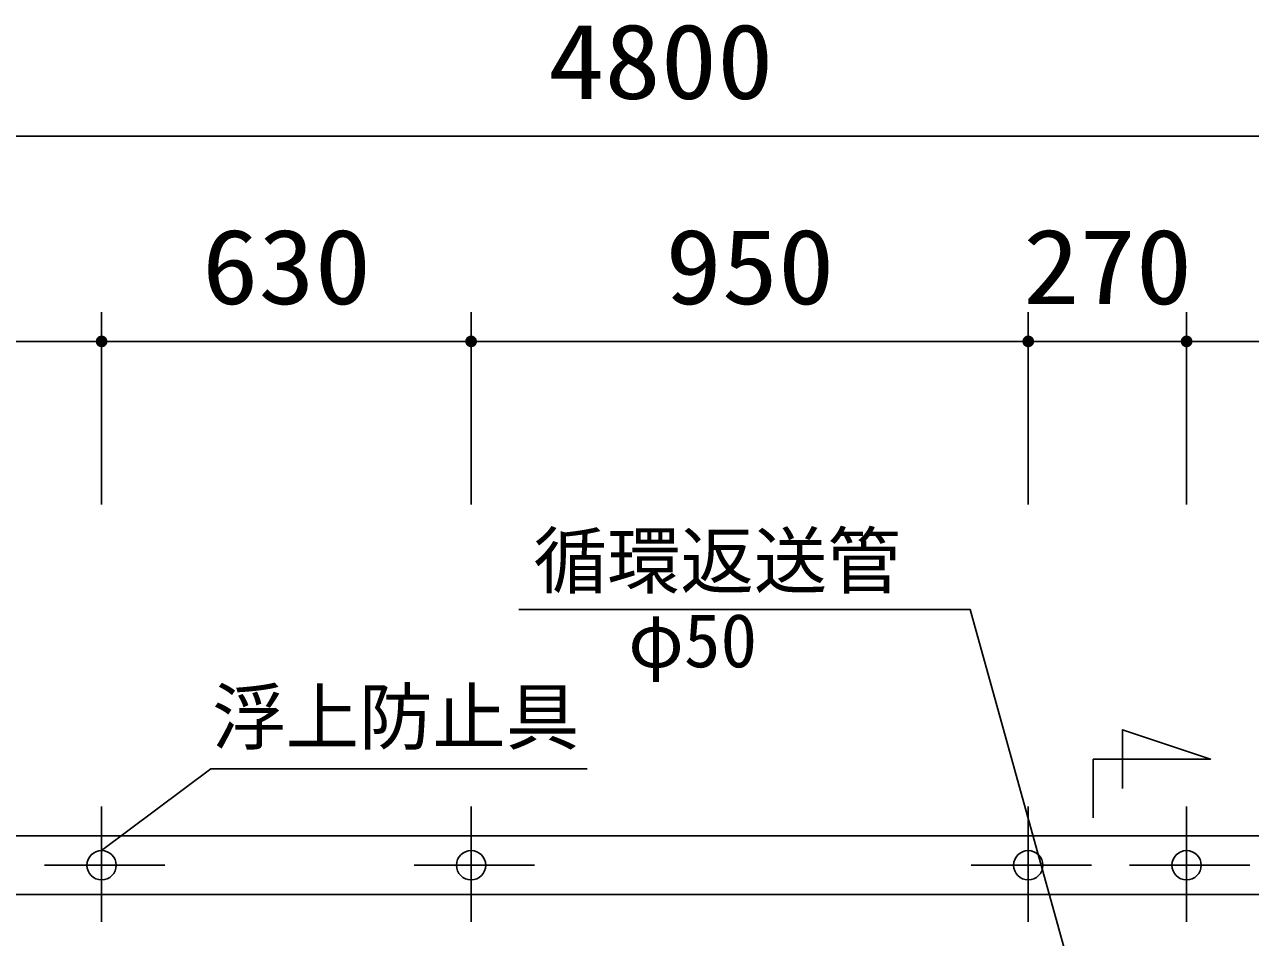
# Model space of a CAD drawing. Units: millimetres, scale not verified. Extents: x -14850 to 14850, y -10500 to 10500.
# Drawn here: x -9007 to -6917, y 2405 to 3962 of the extents above; entities that cross this region are included whole.
import ezdxf
from ezdxf.enums import TextEntityAlignment as Align

# ---------------------------------------------------------------- set-up
doc = ezdxf.new("R2010")
doc.units = ezdxf.units.MM
doc.header["$LTSCALE"] = 50
for name, color, linetype, lineweight in [('0-1_躯体', 3, 'Continuous', 25), ('0-4_製作', 5, 'Continuous', 25), ('0-6_文字', 5, 'Continuous', 25)]:
    doc.layers.add(name, color=color, linetype=linetype, lineweight=lineweight)
doc.styles.add('ＭＳ ゴシック', font='')
doc.styles.get('ＭＳ ゴシック').set_extended_font_data('MS Gothic')

msp = doc.modelspace()

# ---------------------------------------------------------------- linework, layer by layer
at = {"layer": '0-1_躯体'}
for p, q in [((-7185.06, 2609.24), (-7185.06, 2709.24)), ((-6630.87, 2478.11), (-9617.52, 2478.11))]:
    msp.add_line(p, q, dxfattribs=at)
at = {"layer": '0-1_躯体', "color": 2}
msp.add_line((-5520.87, 2578.11), (-10320.87, 2578.11), dxfattribs=at)
at = {"layer": '0-1_躯体'}
for points in [[(-6938.76, 1320.49), (-7394.68, 2964.16), (-8164.26, 2964.16)], [(-7185.06, 2709.24), (-6985.06, 2709.24), (-7135.06, 2759.24), (-7135.06, 2659.24)]]:
    msp.add_lwpolyline(points, dxfattribs=at)
at = {"layer": '0-4_製作', "color": 2}
for p, q in [((-10320.87, 3771.36), (-5520.87, 3771.36)), ((-8875.87, 3471.36), (-8875.87, 3143.54)), ((-8245.87, 3471.36), (-8245.87, 3143.54)), ((-7295.87, 3471.36), (-7295.87, 3143.54)), ((-7025.87, 3471.36), (-7025.87, 3143.54)), ((-10320.87, 3421.36), (-8875.87, 3421.36)), ((-8875.87, 3421.36), (-8245.87, 3421.36)), ((-8245.87, 3421.36), (-7295.87, 3421.36)), ((-7295.87, 3421.36), (-7025.87, 3421.36)), ((-7025.87, 3421.36), (-5520.87, 3421.36))]:
    msp.add_line(p, q, dxfattribs=at)
at = {"layer": '0-4_製作'}
for points in [[(-8882.72, 3428.65), (-8885.87, 3421.36), (-8883.58, 3427.73)], [(-8882.72, 3428.65), (-8875.87, 3421.36), (-8885.87, 3421.36)], [(-8881.75, 3429.45), (-8875.87, 3421.36), (-8882.72, 3428.65)], [(-8880.69, 3430.12), (-8875.87, 3421.36), (-8881.75, 3429.45)], [(-8879.55, 3430.66), (-8875.87, 3421.36), (-8880.69, 3430.12)], [(-8878.36, 3431.05), (-8875.87, 3421.36), (-8879.55, 3430.66)], [(-8877.13, 3431.28), (-8875.87, 3421.36), (-8878.36, 3431.05)], [(-8875.87, 3431.36), (-8875.87, 3421.36), (-8877.13, 3431.28)], [(-8875.24, 3431.34), (-8875.87, 3421.36), (-8875.87, 3431.36)], [(-8874, 3431.18), (-8875.87, 3421.36), (-8875.24, 3431.34)], [(-8872.78, 3430.87), (-8875.87, 3421.36), (-8874, 3431.18)], [(-8871.61, 3430.41), (-8875.87, 3421.36), (-8872.78, 3430.87)], [(-8871.61, 3430.41), (-8865.87, 3421.36), (-8875.87, 3421.36)], [(-8870.51, 3429.8), (-8865.87, 3421.36), (-8871.61, 3430.41)], [(-8869.5, 3429.07), (-8865.87, 3421.36), (-8870.51, 3429.8)], [(-8868.58, 3428.21), (-8865.87, 3421.36), (-8869.5, 3429.07)], [(-8252.72, 3428.65), (-8255.87, 3421.36), (-8255.85, 3421.99)], [(-8252.72, 3428.65), (-8245.87, 3421.36), (-8255.87, 3421.36)], [(-8252.72, 3428.65), (-8255.85, 3421.99), (-8253.58, 3427.73)], [(-8251.75, 3429.45), (-8245.87, 3421.36), (-8252.72, 3428.65)], [(-8250.69, 3430.12), (-8245.87, 3421.36), (-8251.75, 3429.45)], [(-8249.55, 3430.66), (-8245.87, 3421.36), (-8250.69, 3430.12)], [(-8248.36, 3431.05), (-8245.87, 3421.36), (-8249.55, 3430.66)], [(-8247.13, 3431.28), (-8245.87, 3421.36), (-8248.36, 3431.05)], [(-8245.87, 3431.36), (-8245.87, 3421.36), (-8247.13, 3431.28)], [(-8245.24, 3431.34), (-8245.87, 3421.36), (-8245.87, 3431.36)], [(-8244, 3431.18), (-8245.87, 3421.36), (-8245.24, 3431.34)], [(-8242.78, 3430.87), (-8245.87, 3421.36), (-8244, 3431.18)], [(-8241.61, 3430.41), (-8245.87, 3421.36), (-8242.78, 3430.87)], [(-8241.61, 3430.41), (-8235.87, 3421.36), (-8245.87, 3421.36)], [(-8240.51, 3429.8), (-8235.87, 3421.36), (-8241.61, 3430.41)], [(-8239.5, 3429.07), (-8235.87, 3421.36), (-8240.51, 3429.8)], [(-8238.58, 3428.21), (-8235.87, 3421.36), (-8239.5, 3429.07)], [(-7301.75, 3429.45), (-7305.87, 3421.36), (-7302.72, 3428.65)], [(-7301.75, 3429.45), (-7295.87, 3421.36), (-7305.87, 3421.36)], [(-7302.72, 3428.65), (-7305.87, 3421.36), (-7305.85, 3421.99)], [(-7302.72, 3428.65), (-7305.85, 3421.99), (-7303.58, 3427.73)], [(-7300.69, 3430.12), (-7295.87, 3421.36), (-7301.75, 3429.45)], [(-7299.55, 3430.66), (-7295.87, 3421.36), (-7300.69, 3430.12)], [(-7298.36, 3431.05), (-7295.87, 3421.36), (-7299.55, 3430.66)], [(-7297.13, 3431.28), (-7295.87, 3421.36), (-7298.36, 3431.05)], [(-7295.87, 3431.36), (-7295.87, 3421.36), (-7297.13, 3431.28)], [(-7295.24, 3431.34), (-7295.87, 3421.36), (-7295.87, 3431.36)], [(-7294, 3431.18), (-7295.87, 3421.36), (-7295.24, 3431.34)], [(-7292.78, 3430.87), (-7295.87, 3421.36), (-7294, 3431.18)], [(-7291.61, 3430.41), (-7295.87, 3421.36), (-7292.78, 3430.87)], [(-7291.61, 3430.41), (-7285.87, 3421.36), (-7295.87, 3421.36)], [(-7290.51, 3429.8), (-7285.87, 3421.36), (-7291.61, 3430.41)], [(-7289.5, 3429.07), (-7285.87, 3421.36), (-7290.51, 3429.8)], [(-7288.58, 3428.21), (-7285.87, 3421.36), (-7289.5, 3429.07)], [(-7031.75, 3429.45), (-7035.87, 3421.36), (-7035.85, 3421.99)], [(-7031.75, 3429.45), (-7025.87, 3421.36), (-7035.87, 3421.36)], [(-7031.75, 3429.45), (-7035.85, 3421.99), (-7032.72, 3428.65)], [(-7032.72, 3428.65), (-7035.85, 3421.99), (-7035.7, 3423.23)], [(-7032.72, 3428.65), (-7035.7, 3423.23), (-7033.58, 3427.73)], [(-7030.69, 3430.12), (-7025.87, 3421.36), (-7031.75, 3429.45)], [(-7029.55, 3430.66), (-7025.87, 3421.36), (-7030.69, 3430.12)], [(-7028.36, 3431.05), (-7025.87, 3421.36), (-7029.55, 3430.66)], [(-7027.13, 3431.28), (-7025.87, 3421.36), (-7028.36, 3431.05)], [(-7025.87, 3431.36), (-7025.87, 3421.36), (-7027.13, 3431.28)], [(-7025.24, 3431.34), (-7025.87, 3421.36), (-7025.87, 3431.36)], [(-7024, 3431.18), (-7025.87, 3421.36), (-7025.24, 3431.34)], [(-7022.78, 3430.87), (-7025.87, 3421.36), (-7024, 3431.18)], [(-7021.61, 3430.41), (-7025.87, 3421.36), (-7022.78, 3430.87)], [(-7020.51, 3429.8), (-7025.87, 3421.36), (-7021.61, 3430.41)], [(-7020.51, 3429.8), (-7015.87, 3421.36), (-7025.87, 3421.36)], [(-7019.5, 3429.07), (-7015.87, 3421.36), (-7020.51, 3429.8)], [(-7018.58, 3428.21), (-7015.87, 3421.36), (-7019.5, 3429.07)], [(-8883.58, 3427.73), (-8885.87, 3421.36), (-8885.85, 3421.99)], [(-8875.87, 3421.36), (-8885.79, 3420.11), (-8885.87, 3421.36)], [(-8883.58, 3427.73), (-8885.85, 3421.99), (-8884.32, 3426.72)], [(-8884.32, 3426.72), (-8885.85, 3421.99), (-8885.7, 3423.23)], [(-8875.87, 3421.36), (-8885.56, 3418.87), (-8885.79, 3420.11)], [(-8884.32, 3426.72), (-8885.7, 3423.23), (-8884.92, 3425.62)], [(-8884.92, 3425.62), (-8885.7, 3423.23), (-8885.38, 3424.45)], [(-8875.87, 3421.36), (-8885.17, 3417.68), (-8885.56, 3418.87)], [(-8875.87, 3421.36), (-8884.64, 3416.54), (-8885.17, 3417.68)], [(-8875.87, 3421.36), (-8883.96, 3415.48), (-8884.64, 3416.54)], [(-8875.87, 3421.36), (-8883.16, 3414.51), (-8883.96, 3415.48)], [(-8875.87, 3421.36), (-8882.25, 3413.66), (-8883.16, 3414.51)], [(-8875.87, 3421.36), (-8881.23, 3412.92), (-8882.25, 3413.66)], [(-8875.87, 3421.36), (-8880.13, 3412.31), (-8881.23, 3412.92)], [(-8875.87, 3421.36), (-8878.96, 3411.85), (-8880.13, 3412.31)], [(-8875.87, 3411.36), (-8878.96, 3411.85), (-8875.87, 3421.36)], [(-8875.87, 3411.36), (-8877.75, 3411.54), (-8878.96, 3411.85)], [(-8875.87, 3411.36), (-8876.5, 3411.38), (-8877.75, 3411.54)], [(-8865.87, 3421.36), (-8875.87, 3411.36), (-8875.87, 3421.36)], [(-8865.87, 3421.36), (-8874.62, 3411.44), (-8875.87, 3411.36)], [(-8865.87, 3421.36), (-8873.39, 3411.67), (-8874.62, 3411.44)], [(-8865.87, 3421.36), (-8872.19, 3412.06), (-8873.39, 3411.67)], [(-8865.87, 3421.36), (-8871.06, 3412.6), (-8872.19, 3412.06)], [(-8865.87, 3421.36), (-8869.99, 3413.27), (-8871.06, 3412.6)], [(-8865.87, 3421.36), (-8869.03, 3414.07), (-8869.99, 3413.27)], [(-8865.87, 3421.36), (-8868.17, 3414.99), (-8869.03, 3414.07)], [(-8867.78, 3427.24), (-8865.87, 3421.36), (-8868.58, 3428.21)], [(-8865.89, 3420.73), (-8868.17, 3414.99), (-8865.87, 3421.36)], [(-8865.89, 3420.73), (-8867.43, 3416), (-8868.17, 3414.99)], [(-8867.11, 3426.18), (-8865.87, 3421.36), (-8867.78, 3427.24)], [(-8866.05, 3419.49), (-8867.43, 3416), (-8865.89, 3420.73)], [(-8866.05, 3419.49), (-8866.82, 3417.1), (-8867.43, 3416)], [(-8866.57, 3425.04), (-8865.87, 3421.36), (-8867.11, 3426.18)], [(-8866.36, 3418.27), (-8866.82, 3417.1), (-8866.05, 3419.49)], [(-8866.19, 3423.85), (-8865.87, 3421.36), (-8866.57, 3425.04)], [(-8865.95, 3422.61), (-8865.87, 3421.36), (-8866.19, 3423.85)], [(-8245.87, 3421.36), (-8255.79, 3420.11), (-8255.87, 3421.36)], [(-8253.58, 3427.73), (-8255.85, 3421.99), (-8255.7, 3423.23)], [(-8245.87, 3421.36), (-8255.56, 3418.87), (-8255.79, 3420.11)], [(-8253.58, 3427.73), (-8255.7, 3423.23), (-8254.32, 3426.72)], [(-8254.32, 3426.72), (-8255.7, 3423.23), (-8255.38, 3424.45)], [(-8245.87, 3421.36), (-8255.17, 3417.68), (-8255.56, 3418.87)], [(-8254.32, 3426.72), (-8255.38, 3424.45), (-8254.92, 3425.62)], [(-8245.87, 3421.36), (-8254.64, 3416.54), (-8255.17, 3417.68)], [(-8245.87, 3421.36), (-8253.96, 3415.48), (-8254.64, 3416.54)], [(-8245.87, 3421.36), (-8253.16, 3414.51), (-8253.96, 3415.48)], [(-8245.87, 3421.36), (-8252.25, 3413.66), (-8253.16, 3414.51)], [(-8245.87, 3421.36), (-8251.23, 3412.92), (-8252.25, 3413.66)], [(-8245.87, 3421.36), (-8250.13, 3412.31), (-8251.23, 3412.92)], [(-8245.87, 3421.36), (-8248.96, 3411.85), (-8250.13, 3412.31)], [(-8245.87, 3411.36), (-8248.96, 3411.85), (-8245.87, 3421.36)], [(-8245.87, 3411.36), (-8247.75, 3411.54), (-8248.96, 3411.85)], [(-8245.87, 3411.36), (-8246.5, 3411.38), (-8247.75, 3411.54)], [(-8235.87, 3421.36), (-8245.87, 3411.36), (-8245.87, 3421.36)], [(-8235.87, 3421.36), (-8244.62, 3411.44), (-8245.87, 3411.36)], [(-8235.87, 3421.36), (-8243.39, 3411.67), (-8244.62, 3411.44)], [(-8235.87, 3421.36), (-8242.19, 3412.06), (-8243.39, 3411.67)], [(-8235.87, 3421.36), (-8241.06, 3412.6), (-8242.19, 3412.06)], [(-8235.87, 3421.36), (-8239.99, 3413.27), (-8241.06, 3412.6)], [(-8235.87, 3421.36), (-8239.03, 3414.07), (-8239.99, 3413.27)], [(-8235.87, 3421.36), (-8238.17, 3414.99), (-8239.03, 3414.07)], [(-8237.78, 3427.24), (-8235.87, 3421.36), (-8238.58, 3428.21)], [(-8235.89, 3420.73), (-8238.17, 3414.99), (-8235.87, 3421.36)], [(-8236.05, 3419.49), (-8238.17, 3414.99), (-8235.89, 3420.73)], [(-8236.05, 3419.49), (-8237.43, 3416), (-8238.17, 3414.99)], [(-8237.11, 3426.18), (-8235.87, 3421.36), (-8237.78, 3427.24)], [(-8236.36, 3418.27), (-8237.43, 3416), (-8236.05, 3419.49)], [(-8236.36, 3418.27), (-8236.82, 3417.1), (-8237.43, 3416)], [(-8236.57, 3425.04), (-8235.87, 3421.36), (-8237.11, 3426.18)], [(-8236.19, 3423.85), (-8235.87, 3421.36), (-8236.57, 3425.04)], [(-8235.95, 3422.61), (-8235.87, 3421.36), (-8236.19, 3423.85)], [(-7295.87, 3421.36), (-7305.79, 3420.11), (-7305.87, 3421.36)], [(-7303.58, 3427.73), (-7305.85, 3421.99), (-7305.7, 3423.23)], [(-7295.87, 3421.36), (-7305.56, 3418.87), (-7305.79, 3420.11)], [(-7303.58, 3427.73), (-7305.7, 3423.23), (-7304.32, 3426.72)], [(-7304.32, 3426.72), (-7305.7, 3423.23), (-7305.38, 3424.45)], [(-7295.87, 3421.36), (-7305.17, 3417.68), (-7305.56, 3418.87)], [(-7304.32, 3426.72), (-7305.38, 3424.45), (-7304.92, 3425.62)], [(-7295.87, 3421.36), (-7304.64, 3416.54), (-7305.17, 3417.68)], [(-7295.87, 3421.36), (-7303.96, 3415.48), (-7304.64, 3416.54)], [(-7295.87, 3421.36), (-7303.16, 3414.51), (-7303.96, 3415.48)], [(-7295.87, 3421.36), (-7302.25, 3413.66), (-7303.16, 3414.51)], [(-7295.87, 3421.36), (-7301.23, 3412.92), (-7302.25, 3413.66)], [(-7295.87, 3421.36), (-7300.13, 3412.31), (-7301.23, 3412.92)], [(-7295.87, 3421.36), (-7298.96, 3411.85), (-7300.13, 3412.31)], [(-7295.87, 3411.36), (-7298.96, 3411.85), (-7295.87, 3421.36)], [(-7295.87, 3411.36), (-7297.75, 3411.54), (-7298.96, 3411.85)], [(-7295.87, 3411.36), (-7296.5, 3411.38), (-7297.75, 3411.54)], [(-7285.87, 3421.36), (-7295.87, 3411.36), (-7295.87, 3421.36)], [(-7285.87, 3421.36), (-7294.62, 3411.44), (-7295.87, 3411.36)], [(-7285.87, 3421.36), (-7293.39, 3411.67), (-7294.62, 3411.44)], [(-7285.87, 3421.36), (-7292.19, 3412.06), (-7293.39, 3411.67)], [(-7285.87, 3421.36), (-7291.06, 3412.6), (-7292.19, 3412.06)], [(-7285.87, 3421.36), (-7289.99, 3413.27), (-7291.06, 3412.6)], [(-7285.87, 3421.36), (-7289.03, 3414.07), (-7289.99, 3413.27)], [(-7285.89, 3420.73), (-7289.03, 3414.07), (-7285.87, 3421.36)], [(-7285.89, 3420.73), (-7288.17, 3414.99), (-7289.03, 3414.07)], [(-7287.78, 3427.24), (-7285.87, 3421.36), (-7288.58, 3428.21)], [(-7286.05, 3419.49), (-7288.17, 3414.99), (-7285.89, 3420.73)], [(-7286.05, 3419.49), (-7287.43, 3416), (-7288.17, 3414.99)], [(-7287.11, 3426.18), (-7285.87, 3421.36), (-7287.78, 3427.24)], [(-7286.36, 3418.27), (-7287.43, 3416), (-7286.05, 3419.49)], [(-7286.36, 3418.27), (-7286.82, 3417.1), (-7287.43, 3416)], [(-7286.57, 3425.04), (-7285.87, 3421.36), (-7287.11, 3426.18)], [(-7286.19, 3423.85), (-7285.87, 3421.36), (-7286.57, 3425.04)], [(-7285.95, 3422.61), (-7285.87, 3421.36), (-7286.19, 3423.85)], [(-7025.87, 3421.36), (-7035.79, 3420.11), (-7035.87, 3421.36)], [(-7025.87, 3421.36), (-7035.56, 3418.87), (-7035.79, 3420.11)], [(-7033.58, 3427.73), (-7035.7, 3423.23), (-7035.38, 3424.45)], [(-7025.87, 3421.36), (-7035.17, 3417.68), (-7035.56, 3418.87)], [(-7033.58, 3427.73), (-7035.38, 3424.45), (-7034.32, 3426.72)], [(-7034.32, 3426.72), (-7035.38, 3424.45), (-7034.92, 3425.62)], [(-7025.87, 3421.36), (-7034.64, 3416.54), (-7035.17, 3417.68)], [(-7025.87, 3421.36), (-7033.96, 3415.48), (-7034.64, 3416.54)], [(-7025.87, 3421.36), (-7033.16, 3414.51), (-7033.96, 3415.48)], [(-7025.87, 3421.36), (-7032.25, 3413.66), (-7033.16, 3414.51)], [(-7025.87, 3421.36), (-7031.23, 3412.92), (-7032.25, 3413.66)], [(-7025.87, 3421.36), (-7030.13, 3412.31), (-7031.23, 3412.92)], [(-7025.87, 3411.36), (-7030.13, 3412.31), (-7025.87, 3421.36)], [(-7025.87, 3411.36), (-7028.96, 3411.85), (-7030.13, 3412.31)], [(-7025.87, 3411.36), (-7027.75, 3411.54), (-7028.96, 3411.85)], [(-7025.87, 3411.36), (-7026.5, 3411.38), (-7027.75, 3411.54)], [(-7015.87, 3421.36), (-7025.87, 3411.36), (-7025.87, 3421.36)], [(-7015.87, 3421.36), (-7024.62, 3411.44), (-7025.87, 3411.36)], [(-7015.87, 3421.36), (-7023.39, 3411.67), (-7024.62, 3411.44)], [(-7015.87, 3421.36), (-7022.19, 3412.06), (-7023.39, 3411.67)], [(-7015.87, 3421.36), (-7021.06, 3412.6), (-7022.19, 3412.06)], [(-7015.87, 3421.36), (-7019.99, 3413.27), (-7021.06, 3412.6)], [(-7015.87, 3421.36), (-7019.03, 3414.07), (-7019.99, 3413.27)], [(-7015.89, 3420.73), (-7019.03, 3414.07), (-7015.87, 3421.36)], [(-7016.05, 3419.49), (-7019.03, 3414.07), (-7015.89, 3420.73)], [(-7016.05, 3419.49), (-7018.17, 3414.99), (-7019.03, 3414.07)], [(-7017.78, 3427.24), (-7015.87, 3421.36), (-7018.58, 3428.21)], [(-7016.36, 3418.27), (-7018.17, 3414.99), (-7016.05, 3419.49)], [(-7016.36, 3418.27), (-7017.43, 3416), (-7018.17, 3414.99)], [(-7017.11, 3426.18), (-7015.87, 3421.36), (-7017.78, 3427.24)], [(-7016.82, 3417.1), (-7017.43, 3416), (-7016.36, 3418.27)], [(-7016.57, 3425.04), (-7015.87, 3421.36), (-7017.11, 3426.18)], [(-7016.19, 3423.85), (-7015.87, 3421.36), (-7016.57, 3425.04)], [(-7015.95, 3422.61), (-7015.87, 3421.36), (-7016.19, 3423.85)]]:
    msp.add_solid(points, dxfattribs=at)
at = {"layer": '0-6_文字', "color": 4}
for q in [(-8875.87, 2553.11), (-8047.86, 2692.71)]:
    msp.add_line((-8689.51, 2692.71), q, dxfattribs=at)
at = {"layer": '0-6_文字', "color": 7}
for p, q in [((-8875.87, 2628.31), (-8875.87, 2431.83)), ((-8245.87, 2628.31), (-8245.87, 2431.83)), ((-7295.87, 2628.31), (-7295.87, 2431.83)), ((-7025.87, 2628.31), (-7025.87, 2431.83)), ((-8973.2, 2528.11), (-8768.05, 2528.11)), ((-8343.2, 2528.11), (-8138.05, 2528.11)), ((-7393.2, 2528.11), (-7188.05, 2528.11)), ((-7123.2, 2528.11), (-6918.05, 2528.11))]:
    msp.add_line(p, q, dxfattribs=at)
for centre in [(-8875.87, 2528.11), (-8245.87, 2528.11), (-7295.87, 2528.11), (-7025.87, 2528.11)]:
    msp.add_circle(centre, 25, dxfattribs=at)

# ---------------------------------------------------------------- texts
at = {"layer": '0-1_躯体', "color": 4, "style": 'ＭＳ ゴシック'}
for s, p in [('\u3000循環返送管\u3000', (-8264.55, 2973.9)), ('\u3000\u3000φ50', (-8228.34, 2838.09))]:
    msp.add_text(s, height=91.79, dxfattribs=at).set_placement(p, align=Align.BOTTOM_LEFT)
at = {"layer": '0-4_製作', "color": 4, "style": 'ＭＳ ゴシック', "width": 1.1}
for s, p in [('4800', (-8114.62, 3796.36)), ('630', (-8704.62, 3446.36)), ('950', (-7914.62, 3446.36)), ('270', (-7304.62, 3446.36))]:
    msp.add_text(s, height=128.4, dxfattribs=at).set_placement(p, align=Align.BOTTOM_LEFT)
at = {"layer": '0-6_文字', "color": 4, "style": 'ＭＳ ゴシック'}
msp.add_text('浮上防止具', height=91.79, dxfattribs=at).set_placement((-8687.48, 2707.59), align=Align.BOTTOM_LEFT)

doc.saveas('drawing.dxf')
